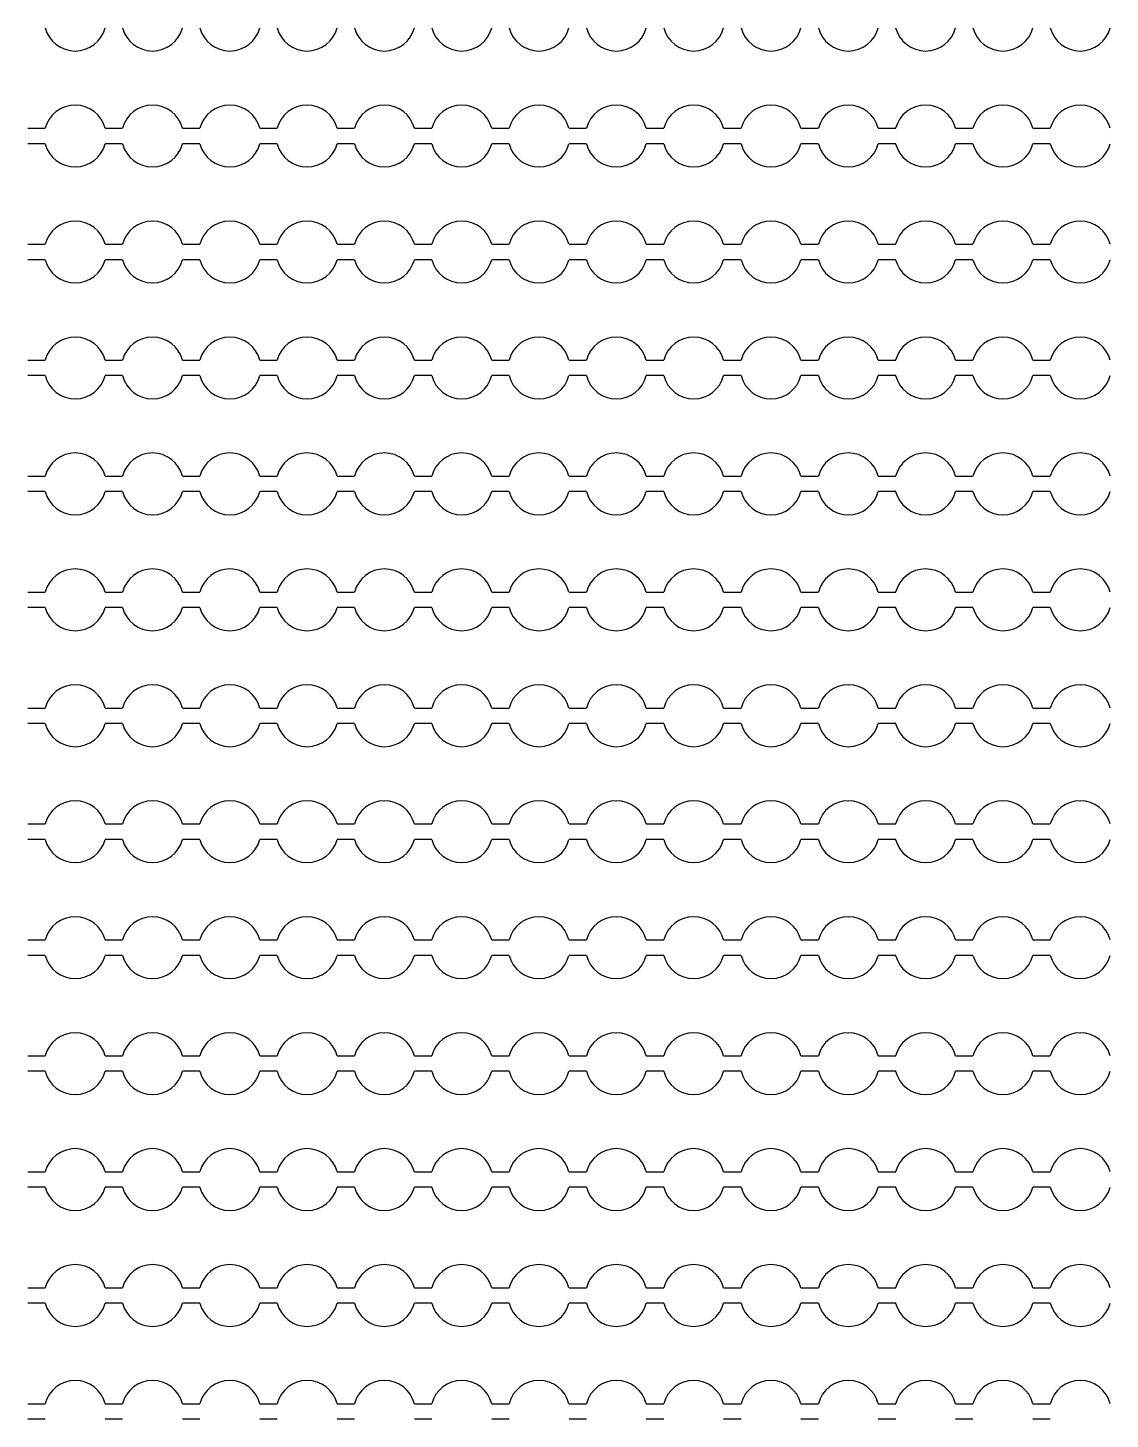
# Model space of a CAD drawing. Extents: x 4056 to 105656, y 4120 to 105720.
# Drawn here: x 30814 to 31514, y 32298 to 33198 of the extents above; entities that cross this region are included whole.
import ezdxf

# ---------------------------------------------------------------- set-up
doc = ezdxf.new("R2010")
doc.units = 13
doc.header["$MEASUREMENT"] = 0
doc.layers.add('Main Layer', color=7, linetype='Continuous', lineweight=0)

msp = doc.modelspace()

# ---------------------------------------------------------------- linework, layer by layer
for p, q in [((30813.87, 33132.98), (30825.14, 33132.98)), ((30863.87, 33132.98), (30875.14, 33132.98)), ((30913.87, 33132.98), (30925.14, 33132.98)), ((30963.87, 33132.98), (30975.14, 33132.98)), ((31013.87, 33132.98), (31025.14, 33132.98)), ((31063.87, 33132.98), (31075.14, 33132.98)), ((31113.87, 33132.98), (31125.14, 33132.98)), ((31163.87, 33132.98), (31175.14, 33132.98)), ((31213.87, 33132.98), (31225.14, 33132.98)), ((31263.87, 33132.98), (31275.14, 33132.98)), ((31313.87, 33132.98), (31325.14, 33132.98)), ((31363.87, 33132.98), (31375.14, 33132.98)), ((31413.87, 33132.98), (31425.14, 33132.98)), ((31463.87, 33132.98), (31475.14, 33132.98)), ((30825.14, 33122.98), (30813.87, 33122.98)), ((30875.14, 33122.98), (30863.87, 33122.98)), ((30925.14, 33122.98), (30913.87, 33122.98)), ((30975.14, 33122.98), (30963.87, 33122.98)), ((31025.14, 33122.98), (31013.87, 33122.98)), ((31075.14, 33122.98), (31063.87, 33122.98)), ((31125.14, 33122.98), (31113.87, 33122.98)), ((31175.14, 33122.98), (31163.87, 33122.98)), ((31225.14, 33122.98), (31213.87, 33122.98)), ((31275.14, 33122.98), (31263.87, 33122.98)), ((31325.14, 33122.98), (31313.87, 33122.98)), ((31375.14, 33122.98), (31363.87, 33122.98)), ((31425.14, 33122.98), (31413.87, 33122.98)), ((31475.14, 33122.98), (31463.87, 33122.98)), ((30813.87, 33057.98), (30825.14, 33057.98)), ((30863.87, 33057.98), (30875.14, 33057.98)), ((30913.87, 33057.98), (30925.14, 33057.98)), ((30963.87, 33057.98), (30975.14, 33057.98)), ((31013.87, 33057.98), (31025.14, 33057.98)), ((31063.87, 33057.98), (31075.14, 33057.98)), ((31113.87, 33057.98), (31125.14, 33057.98)), ((31163.87, 33057.98), (31175.14, 33057.98)), ((31213.87, 33057.98), (31225.14, 33057.98)), ((31263.87, 33057.98), (31275.14, 33057.98)), ((31313.87, 33057.98), (31325.14, 33057.98)), ((31363.87, 33057.98), (31375.14, 33057.98)), ((31413.87, 33057.98), (31425.14, 33057.98)), ((31463.87, 33057.98), (31475.14, 33057.98)), ((30825.14, 33047.98), (30813.87, 33047.98)), ((30875.14, 33047.98), (30863.87, 33047.98)), ((30925.14, 33047.98), (30913.87, 33047.98)), ((30975.14, 33047.98), (30963.87, 33047.98)), ((31025.14, 33047.98), (31013.87, 33047.98)), ((31075.14, 33047.98), (31063.87, 33047.98)), ((31125.14, 33047.98), (31113.87, 33047.98)), ((31175.14, 33047.98), (31163.87, 33047.98)), ((31225.14, 33047.98), (31213.87, 33047.98)), ((31275.14, 33047.98), (31263.87, 33047.98)), ((31325.14, 33047.98), (31313.87, 33047.98)), ((31375.14, 33047.98), (31363.87, 33047.98)), ((31425.14, 33047.98), (31413.87, 33047.98)), ((31475.14, 33047.98), (31463.87, 33047.98)), ((30813.87, 32982.98), (30825.14, 32982.98)), ((30863.87, 32982.98), (30875.14, 32982.98)), ((30913.87, 32982.98), (30925.14, 32982.98)), ((30963.87, 32982.98), (30975.14, 32982.98)), ((31013.87, 32982.98), (31025.14, 32982.98)), ((31063.87, 32982.98), (31075.14, 32982.98)), ((31113.87, 32982.98), (31125.14, 32982.98)), ((31163.87, 32982.98), (31175.14, 32982.98)), ((31213.87, 32982.98), (31225.14, 32982.98)), ((31263.87, 32982.98), (31275.14, 32982.98)), ((31313.87, 32982.98), (31325.14, 32982.98)), ((31363.87, 32982.98), (31375.14, 32982.98)), ((31413.87, 32982.98), (31425.14, 32982.98)), ((31463.87, 32982.98), (31475.14, 32982.98)), ((30825.14, 32972.98), (30813.87, 32972.98)), ((30875.14, 32972.98), (30863.87, 32972.98)), ((30925.14, 32972.98), (30913.87, 32972.98)), ((30975.14, 32972.98), (30963.87, 32972.98)), ((31025.14, 32972.98), (31013.87, 32972.98)), ((31075.14, 32972.98), (31063.87, 32972.98)), ((31125.14, 32972.98), (31113.87, 32972.98)), ((31175.14, 32972.98), (31163.87, 32972.98)), ((31225.14, 32972.98), (31213.87, 32972.98)), ((31275.14, 32972.98), (31263.87, 32972.98)), ((31325.14, 32972.98), (31313.87, 32972.98)), ((31375.14, 32972.98), (31363.87, 32972.98)), ((31425.14, 32972.98), (31413.87, 32972.98)), ((31475.14, 32972.98), (31463.87, 32972.98)), ((30813.87, 32907.98), (30825.14, 32907.98)), ((30863.87, 32907.98), (30875.14, 32907.98)), ((30913.87, 32907.98), (30925.14, 32907.98)), ((30963.87, 32907.98), (30975.14, 32907.98)), ((31013.87, 32907.98), (31025.14, 32907.98)), ((31063.87, 32907.98), (31075.14, 32907.98)), ((31113.87, 32907.98), (31125.14, 32907.98)), ((31163.87, 32907.98), (31175.14, 32907.98)), ((31213.87, 32907.98), (31225.14, 32907.98)), ((31263.87, 32907.98), (31275.14, 32907.98)), ((31313.87, 32907.98), (31325.14, 32907.98)), ((31363.87, 32907.98), (31375.14, 32907.98)), ((31413.87, 32907.98), (31425.14, 32907.98)), ((31463.87, 32907.98), (31475.14, 32907.98)), ((30825.14, 32897.98), (30813.87, 32897.98)), ((30875.14, 32897.98), (30863.87, 32897.98)), ((30925.14, 32897.98), (30913.87, 32897.98)), ((30975.14, 32897.98), (30963.87, 32897.98)), ((31025.14, 32897.98), (31013.87, 32897.98)), ((31075.14, 32897.98), (31063.87, 32897.98)), ((31125.14, 32897.98), (31113.87, 32897.98)), ((31175.14, 32897.98), (31163.87, 32897.98)), ((31225.14, 32897.98), (31213.87, 32897.98)), ((31275.14, 32897.98), (31263.87, 32897.98)), ((31325.14, 32897.98), (31313.87, 32897.98)), ((31375.14, 32897.98), (31363.87, 32897.98)), ((31425.14, 32897.98), (31413.87, 32897.98)), ((31475.14, 32897.98), (31463.87, 32897.98)), ((30813.87, 32832.98), (30825.14, 32832.98)), ((30863.87, 32832.98), (30875.14, 32832.98)), ((30913.87, 32832.98), (30925.14, 32832.98)), ((30963.87, 32832.98), (30975.14, 32832.98)), ((31013.87, 32832.98), (31025.14, 32832.98)), ((31063.87, 32832.98), (31075.14, 32832.98)), ((31113.87, 32832.98), (31125.14, 32832.98)), ((31163.87, 32832.98), (31175.14, 32832.98)), ((31213.87, 32832.98), (31225.14, 32832.98)), ((31263.87, 32832.98), (31275.14, 32832.98)), ((31313.87, 32832.98), (31325.14, 32832.98)), ((31363.87, 32832.98), (31375.14, 32832.98)), ((31413.87, 32832.98), (31425.14, 32832.98)), ((31463.87, 32832.98), (31475.14, 32832.98)), ((30825.14, 32822.98), (30813.87, 32822.98)), ((30875.14, 32822.98), (30863.87, 32822.98)), ((30925.14, 32822.98), (30913.87, 32822.98)), ((30975.14, 32822.98), (30963.87, 32822.98)), ((31025.14, 32822.98), (31013.87, 32822.98)), ((31075.14, 32822.98), (31063.87, 32822.98)), ((31125.14, 32822.98), (31113.87, 32822.98)), ((31175.14, 32822.98), (31163.87, 32822.98)), ((31225.14, 32822.98), (31213.87, 32822.98)), ((31275.14, 32822.98), (31263.87, 32822.98)), ((31325.14, 32822.98), (31313.87, 32822.98)), ((31375.14, 32822.98), (31363.87, 32822.98)), ((31425.14, 32822.98), (31413.87, 32822.98)), ((31475.14, 32822.98), (31463.87, 32822.98)), ((30813.87, 32757.98), (30825.14, 32757.98)), ((30863.87, 32757.98), (30875.14, 32757.98)), ((30913.87, 32757.98), (30925.14, 32757.98)), ((30963.87, 32757.98), (30975.14, 32757.98)), ((31013.87, 32757.98), (31025.14, 32757.98)), ((31063.87, 32757.98), (31075.14, 32757.98)), ((31113.87, 32757.98), (31125.14, 32757.98)), ((31163.87, 32757.98), (31175.14, 32757.98)), ((31213.87, 32757.98), (31225.14, 32757.98)), ((31263.87, 32757.98), (31275.14, 32757.98)), ((31313.87, 32757.98), (31325.14, 32757.98)), ((31363.87, 32757.98), (31375.14, 32757.98)), ((31413.87, 32757.98), (31425.14, 32757.98)), ((31463.87, 32757.98), (31475.14, 32757.98)), ((30825.14, 32747.98), (30813.87, 32747.98)), ((30875.14, 32747.98), (30863.87, 32747.98)), ((30925.14, 32747.98), (30913.87, 32747.98)), ((30975.14, 32747.98), (30963.87, 32747.98)), ((31025.14, 32747.98), (31013.87, 32747.98)), ((31075.14, 32747.98), (31063.87, 32747.98)), ((31125.14, 32747.98), (31113.87, 32747.98)), ((31175.14, 32747.98), (31163.87, 32747.98)), ((31225.14, 32747.98), (31213.87, 32747.98)), ((31275.14, 32747.98), (31263.87, 32747.98)), ((31325.14, 32747.98), (31313.87, 32747.98)), ((31375.14, 32747.98), (31363.87, 32747.98)), ((31425.14, 32747.98), (31413.87, 32747.98)), ((31475.14, 32747.98), (31463.87, 32747.98)), ((30813.87, 32682.98), (30825.14, 32682.98)), ((30863.87, 32682.98), (30875.14, 32682.98)), ((30913.87, 32682.98), (30925.14, 32682.98)), ((30963.87, 32682.98), (30975.14, 32682.98)), ((31013.87, 32682.98), (31025.14, 32682.98)), ((31063.87, 32682.98), (31075.14, 32682.98)), ((31113.87, 32682.98), (31125.14, 32682.98)), ((31163.87, 32682.98), (31175.14, 32682.98)), ((31213.87, 32682.98), (31225.14, 32682.98)), ((31263.87, 32682.98), (31275.14, 32682.98)), ((31313.87, 32682.98), (31325.14, 32682.98)), ((31363.87, 32682.98), (31375.14, 32682.98)), ((31413.87, 32682.98), (31425.14, 32682.98)), ((31463.87, 32682.98), (31475.14, 32682.98)), ((30825.14, 32672.98), (30813.87, 32672.98)), ((30875.14, 32672.98), (30863.87, 32672.98)), ((30925.14, 32672.98), (30913.87, 32672.98)), ((30975.14, 32672.98), (30963.87, 32672.98)), ((31025.14, 32672.98), (31013.87, 32672.98)), ((31075.14, 32672.98), (31063.87, 32672.98)), ((31125.14, 32672.98), (31113.87, 32672.98)), ((31175.14, 32672.98), (31163.87, 32672.98)), ((31225.14, 32672.98), (31213.87, 32672.98)), ((31275.14, 32672.98), (31263.87, 32672.98)), ((31325.14, 32672.98), (31313.87, 32672.98)), ((31375.14, 32672.98), (31363.87, 32672.98)), ((31425.14, 32672.98), (31413.87, 32672.98)), ((31475.14, 32672.98), (31463.87, 32672.98)), ((30813.87, 32607.98), (30825.14, 32607.98)), ((30863.87, 32607.98), (30875.14, 32607.98)), ((30913.87, 32607.98), (30925.14, 32607.98)), ((30963.87, 32607.98), (30975.14, 32607.98)), ((31013.87, 32607.98), (31025.14, 32607.98)), ((31063.87, 32607.98), (31075.14, 32607.98)), ((31113.87, 32607.98), (31125.14, 32607.98)), ((31163.87, 32607.98), (31175.14, 32607.98)), ((31213.87, 32607.98), (31225.14, 32607.98)), ((31263.87, 32607.98), (31275.14, 32607.98)), ((31313.87, 32607.98), (31325.14, 32607.98)), ((31363.87, 32607.98), (31375.14, 32607.98)), ((31413.87, 32607.98), (31425.14, 32607.98)), ((31463.87, 32607.98), (31475.14, 32607.98)), ((30825.14, 32597.98), (30813.87, 32597.98)), ((30875.14, 32597.98), (30863.87, 32597.98)), ((30925.14, 32597.98), (30913.87, 32597.98)), ((30975.14, 32597.98), (30963.87, 32597.98)), ((31025.14, 32597.98), (31013.87, 32597.98)), ((31075.14, 32597.98), (31063.87, 32597.98)), ((31125.14, 32597.98), (31113.87, 32597.98)), ((31175.14, 32597.98), (31163.87, 32597.98)), ((31225.14, 32597.98), (31213.87, 32597.98)), ((31275.14, 32597.98), (31263.87, 32597.98)), ((31325.14, 32597.98), (31313.87, 32597.98)), ((31375.14, 32597.98), (31363.87, 32597.98)), ((31425.14, 32597.98), (31413.87, 32597.98)), ((31475.14, 32597.98), (31463.87, 32597.98)), ((30813.87, 32532.98), (30825.14, 32532.98)), ((30863.87, 32532.98), (30875.14, 32532.98)), ((30913.87, 32532.98), (30925.14, 32532.98)), ((30963.87, 32532.98), (30975.14, 32532.98)), ((31013.87, 32532.98), (31025.14, 32532.98)), ((31063.87, 32532.98), (31075.14, 32532.98)), ((31113.87, 32532.98), (31125.14, 32532.98)), ((31163.87, 32532.98), (31175.14, 32532.98)), ((31213.87, 32532.98), (31225.14, 32532.98)), ((31263.87, 32532.98), (31275.14, 32532.98)), ((31313.87, 32532.98), (31325.14, 32532.98)), ((31363.87, 32532.98), (31375.14, 32532.98)), ((31413.87, 32532.98), (31425.14, 32532.98)), ((31463.87, 32532.98), (31475.14, 32532.98)), ((30825.14, 32522.98), (30813.87, 32522.98)), ((30875.14, 32522.98), (30863.87, 32522.98)), ((30925.14, 32522.98), (30913.87, 32522.98)), ((30975.14, 32522.98), (30963.87, 32522.98)), ((31025.14, 32522.98), (31013.87, 32522.98)), ((31075.14, 32522.98), (31063.87, 32522.98)), ((31125.14, 32522.98), (31113.87, 32522.98)), ((31175.14, 32522.98), (31163.87, 32522.98)), ((31225.14, 32522.98), (31213.87, 32522.98)), ((31275.14, 32522.98), (31263.87, 32522.98)), ((31325.14, 32522.98), (31313.87, 32522.98)), ((31375.14, 32522.98), (31363.87, 32522.98)), ((31425.14, 32522.98), (31413.87, 32522.98)), ((31475.14, 32522.98), (31463.87, 32522.98)), ((30813.87, 32457.98), (30825.14, 32457.98)), ((30863.87, 32457.98), (30875.14, 32457.98)), ((30913.87, 32457.98), (30925.14, 32457.98)), ((30963.87, 32457.98), (30975.14, 32457.98)), ((31013.87, 32457.98), (31025.14, 32457.98)), ((31063.87, 32457.98), (31075.14, 32457.98)), ((31113.87, 32457.98), (31125.14, 32457.98)), ((31163.87, 32457.98), (31175.14, 32457.98)), ((31213.87, 32457.98), (31225.14, 32457.98)), ((31263.87, 32457.98), (31275.14, 32457.98)), ((31313.87, 32457.98), (31325.14, 32457.98)), ((31363.87, 32457.98), (31375.14, 32457.98)), ((31413.87, 32457.98), (31425.14, 32457.98)), ((31463.87, 32457.98), (31475.14, 32457.98)), ((30825.14, 32447.98), (30813.87, 32447.98)), ((30875.14, 32447.98), (30863.87, 32447.98)), ((30925.14, 32447.98), (30913.87, 32447.98)), ((30975.14, 32447.98), (30963.87, 32447.98)), ((31025.14, 32447.98), (31013.87, 32447.98)), ((31075.14, 32447.98), (31063.87, 32447.98)), ((31125.14, 32447.98), (31113.87, 32447.98)), ((31175.14, 32447.98), (31163.87, 32447.98)), ((31225.14, 32447.98), (31213.87, 32447.98)), ((31275.14, 32447.98), (31263.87, 32447.98)), ((31325.14, 32447.98), (31313.87, 32447.98)), ((31375.14, 32447.98), (31363.87, 32447.98)), ((31425.14, 32447.98), (31413.87, 32447.98)), ((31475.14, 32447.98), (31463.87, 32447.98)), ((30813.87, 32382.98), (30825.14, 32382.98)), ((30863.87, 32382.98), (30875.14, 32382.98)), ((30913.87, 32382.98), (30925.14, 32382.98)), ((30963.87, 32382.98), (30975.14, 32382.98)), ((31013.87, 32382.98), (31025.14, 32382.98)), ((31063.87, 32382.98), (31075.14, 32382.98)), ((31113.87, 32382.98), (31125.14, 32382.98)), ((31163.87, 32382.98), (31175.14, 32382.98)), ((31213.87, 32382.98), (31225.14, 32382.98)), ((31263.87, 32382.98), (31275.14, 32382.98)), ((31313.87, 32382.98), (31325.14, 32382.98)), ((31363.87, 32382.98), (31375.14, 32382.98)), ((31413.87, 32382.98), (31425.14, 32382.98)), ((31463.87, 32382.98), (31475.14, 32382.98)), ((30825.14, 32372.98), (30813.87, 32372.98)), ((30875.14, 32372.98), (30863.87, 32372.98)), ((30925.14, 32372.98), (30913.87, 32372.98)), ((30975.14, 32372.98), (30963.87, 32372.98)), ((31025.14, 32372.98), (31013.87, 32372.98)), ((31075.14, 32372.98), (31063.87, 32372.98)), ((31125.14, 32372.98), (31113.87, 32372.98)), ((31175.14, 32372.98), (31163.87, 32372.98)), ((31225.14, 32372.98), (31213.87, 32372.98)), ((31275.14, 32372.98), (31263.87, 32372.98)), ((31325.14, 32372.98), (31313.87, 32372.98)), ((31375.14, 32372.98), (31363.87, 32372.98)), ((31425.14, 32372.98), (31413.87, 32372.98)), ((31475.14, 32372.98), (31463.87, 32372.98)), ((30813.87, 32307.98), (30825.14, 32307.98)), ((30863.87, 32307.98), (30875.14, 32307.98)), ((30913.87, 32307.98), (30925.14, 32307.98)), ((30963.87, 32307.98), (30975.14, 32307.98)), ((31013.87, 32307.98), (31025.14, 32307.98)), ((31063.87, 32307.98), (31075.14, 32307.98)), ((31113.87, 32307.98), (31125.14, 32307.98)), ((31163.87, 32307.98), (31175.14, 32307.98)), ((31213.87, 32307.98), (31225.14, 32307.98)), ((31263.87, 32307.98), (31275.14, 32307.98)), ((31313.87, 32307.98), (31325.14, 32307.98)), ((31363.87, 32307.98), (31375.14, 32307.98)), ((31413.87, 32307.98), (31425.14, 32307.98)), ((31463.87, 32307.98), (31475.14, 32307.98)), ((30825.14, 32297.98), (30813.87, 32297.98)), ((30875.14, 32297.98), (30863.87, 32297.98)), ((30925.14, 32297.98), (30913.87, 32297.98)), ((30975.14, 32297.98), (30963.87, 32297.98)), ((31025.14, 32297.98), (31013.87, 32297.98)), ((31075.14, 32297.98), (31063.87, 32297.98)), ((31125.14, 32297.98), (31113.87, 32297.98)), ((31175.14, 32297.98), (31163.87, 32297.98)), ((31225.14, 32297.98), (31213.87, 32297.98)), ((31275.14, 32297.98), (31263.87, 32297.98)), ((31325.14, 32297.98), (31313.87, 32297.98)), ((31375.14, 32297.98), (31363.87, 32297.98)), ((31425.14, 32297.98), (31413.87, 32297.98)), ((31475.14, 32297.98), (31463.87, 32297.98))]:
    msp.add_line(p, q)
for centre, start, end in [((30844.5, 33202.98), 194.47751, 345.52249), ((30894.5, 33202.98), 194.47751, 345.52249), ((30944.5, 33202.98), 194.47751, 345.52249), ((30994.5, 33202.98), 194.47751, 345.52249), ((31044.5, 33202.98), 194.47751, 345.52249), ((31094.5, 33202.98), 194.47751, 345.52249), ((31144.5, 33202.98), 194.47751, 345.52249), ((31194.5, 33202.98), 194.47751, 345.52249), ((31244.5, 33202.98), 194.47751, 345.52249), ((31294.5, 33202.98), 194.47751, 345.52249), ((31344.5, 33202.98), 194.47751, 345.52249), ((31394.5, 33202.98), 194.47751, 345.52249), ((31444.5, 33202.98), 194.47751, 345.52249), ((31494.5, 33202.98), 194.47751, 345.52249), ((30844.5, 33127.98), 14.47751, 165.52249), ((30894.5, 33127.98), 14.47751, 165.52249), ((30944.5, 33127.98), 14.47751, 165.52249), ((30994.5, 33127.98), 14.47751, 165.52249), ((31044.5, 33127.98), 14.47751, 165.52249), ((31094.5, 33127.98), 14.47751, 165.52249), ((31144.5, 33127.98), 14.47751, 165.52249), ((31194.5, 33127.98), 14.47751, 165.52249), ((31244.5, 33127.98), 14.47751, 165.52249), ((31294.5, 33127.98), 14.47751, 165.52249), ((31344.5, 33127.98), 14.47751, 165.52249), ((31394.5, 33127.98), 14.47751, 165.52249), ((31444.5, 33127.98), 14.47751, 165.52249), ((31494.5, 33127.98), 14.47751, 165.52249), ((30844.5, 33127.98), 194.47751, 345.52249), ((30894.5, 33127.98), 194.47751, 345.52249), ((30944.5, 33127.98), 194.47751, 345.52249), ((30994.5, 33127.98), 194.47751, 345.52249), ((31044.5, 33127.98), 194.47751, 345.52249), ((31094.5, 33127.98), 194.47751, 345.52249), ((31144.5, 33127.98), 194.47751, 345.52249), ((31194.5, 33127.98), 194.47751, 345.52249), ((31244.5, 33127.98), 194.47751, 345.52249), ((31294.5, 33127.98), 194.47751, 345.52249), ((31344.5, 33127.98), 194.47751, 345.52249), ((31394.5, 33127.98), 194.47751, 345.52249), ((31444.5, 33127.98), 194.47751, 345.52249), ((31494.5, 33127.98), 194.47751, 345.52249), ((30844.5, 33052.98), 14.47751, 165.52249), ((30894.5, 33052.98), 14.47751, 165.52249), ((30944.5, 33052.98), 14.47751, 165.52249), ((30994.5, 33052.98), 14.47751, 165.52249), ((31044.5, 33052.98), 14.47751, 165.52249), ((31094.5, 33052.98), 14.47751, 165.52249), ((31144.5, 33052.98), 14.47751, 165.52249), ((31194.5, 33052.98), 14.47751, 165.52249), ((31244.5, 33052.98), 14.47751, 165.52249), ((31294.5, 33052.98), 14.47751, 165.52249), ((31344.5, 33052.98), 14.47751, 165.52249), ((31394.5, 33052.98), 14.47751, 165.52249), ((31444.5, 33052.98), 14.47751, 165.52249), ((31494.5, 33052.98), 14.47751, 165.52249), ((30844.5, 33052.98), 194.47751, 345.52249), ((30894.5, 33052.98), 194.47751, 345.52249), ((30944.5, 33052.98), 194.47751, 345.52249), ((30994.5, 33052.98), 194.47751, 345.52249), ((31044.5, 33052.98), 194.47751, 345.52249), ((31094.5, 33052.98), 194.47751, 345.52249), ((31144.5, 33052.98), 194.47751, 345.52249), ((31194.5, 33052.98), 194.47751, 345.52249), ((31244.5, 33052.98), 194.47751, 345.52249), ((31294.5, 33052.98), 194.47751, 345.52249), ((31344.5, 33052.98), 194.47751, 345.52249), ((31394.5, 33052.98), 194.47751, 345.52249), ((31444.5, 33052.98), 194.47751, 345.52249), ((31494.5, 33052.98), 194.47751, 345.52249), ((30844.5, 32977.98), 14.47751, 165.52249), ((30894.5, 32977.98), 14.47751, 165.52249), ((30944.5, 32977.98), 14.47751, 165.52249), ((30994.5, 32977.98), 14.47751, 165.52249), ((31044.5, 32977.98), 14.47751, 165.52249), ((31094.5, 32977.98), 14.47751, 165.52249), ((31144.5, 32977.98), 14.47751, 165.52249), ((31194.5, 32977.98), 14.47751, 165.52249), ((31244.5, 32977.98), 14.47751, 165.52249), ((31294.5, 32977.98), 14.47751, 165.52249), ((31344.5, 32977.98), 14.47751, 165.52249), ((31394.5, 32977.98), 14.47751, 165.52249), ((31444.5, 32977.98), 14.47751, 165.52249), ((31494.5, 32977.98), 14.47751, 165.52249), ((30844.5, 32977.98), 194.47751, 345.52249), ((30894.5, 32977.98), 194.47751, 345.52249), ((30944.5, 32977.98), 194.47751, 345.52249), ((30994.5, 32977.98), 194.47751, 345.52249), ((31044.5, 32977.98), 194.47751, 345.52249), ((31094.5, 32977.98), 194.47751, 345.52249), ((31144.5, 32977.98), 194.47751, 345.52249), ((31194.5, 32977.98), 194.47751, 345.52249), ((31244.5, 32977.98), 194.47751, 345.52249), ((31294.5, 32977.98), 194.47751, 345.52249), ((31344.5, 32977.98), 194.47751, 345.52249), ((31394.5, 32977.98), 194.47751, 345.52249), ((31444.5, 32977.98), 194.47751, 345.52249), ((31494.5, 32977.98), 194.47751, 345.52249), ((30844.5, 32902.98), 14.47751, 165.52249), ((30894.5, 32902.98), 14.47751, 165.52249), ((30944.5, 32902.98), 14.47751, 165.52249), ((30994.5, 32902.98), 14.47751, 165.52249), ((31044.5, 32902.98), 14.47751, 165.52249), ((31094.5, 32902.98), 14.47751, 165.52249), ((31144.5, 32902.98), 14.47751, 165.52249), ((31194.5, 32902.98), 14.47751, 165.52249), ((31244.5, 32902.98), 14.47751, 165.52249), ((31294.5, 32902.98), 14.47751, 165.52249), ((31344.5, 32902.98), 14.47751, 165.52249), ((31394.5, 32902.98), 14.47751, 165.52249), ((31444.5, 32902.98), 14.47751, 165.52249), ((31494.5, 32902.98), 14.47751, 165.52249), ((30844.5, 32902.98), 194.47751, 345.52249), ((30894.5, 32902.98), 194.47751, 345.52249), ((30944.5, 32902.98), 194.47751, 345.52249), ((30994.5, 32902.98), 194.47751, 345.52249), ((31044.5, 32902.98), 194.47751, 345.52249), ((31094.5, 32902.98), 194.47751, 345.52249), ((31144.5, 32902.98), 194.47751, 345.52249), ((31194.5, 32902.98), 194.47751, 345.52249), ((31244.5, 32902.98), 194.47751, 345.52249), ((31294.5, 32902.98), 194.47751, 345.52249), ((31344.5, 32902.98), 194.47751, 345.52249), ((31394.5, 32902.98), 194.47751, 345.52249), ((31444.5, 32902.98), 194.47751, 345.52249), ((31494.5, 32902.98), 194.47751, 345.52249), ((30844.5, 32827.98), 14.47751, 165.52249), ((30894.5, 32827.98), 14.47751, 165.52249), ((30944.5, 32827.98), 14.47751, 165.52249), ((30994.5, 32827.98), 14.47751, 165.52249), ((31044.5, 32827.98), 14.47751, 165.52249), ((31094.5, 32827.98), 14.47751, 165.52249), ((31144.5, 32827.98), 14.47751, 165.52249), ((31194.5, 32827.98), 14.47751, 165.52249), ((31244.5, 32827.98), 14.47751, 165.52249), ((31294.5, 32827.98), 14.47751, 165.52249), ((31344.5, 32827.98), 14.47751, 165.52249), ((31394.5, 32827.98), 14.47751, 165.52249), ((31444.5, 32827.98), 14.47751, 165.52249), ((31494.5, 32827.98), 14.47751, 165.52249), ((30844.5, 32827.98), 194.47751, 345.52249), ((30894.5, 32827.98), 194.47751, 345.52249), ((30944.5, 32827.98), 194.47751, 345.52249), ((30994.5, 32827.98), 194.47751, 345.52249), ((31044.5, 32827.98), 194.47751, 345.52249), ((31094.5, 32827.98), 194.47751, 345.52249), ((31144.5, 32827.98), 194.47751, 345.52249), ((31194.5, 32827.98), 194.47751, 345.52249), ((31244.5, 32827.98), 194.47751, 345.52249), ((31294.5, 32827.98), 194.47751, 345.52249), ((31344.5, 32827.98), 194.47751, 345.52249), ((31394.5, 32827.98), 194.47751, 345.52249), ((31444.5, 32827.98), 194.47751, 345.52249), ((31494.5, 32827.98), 194.47751, 345.52249), ((30844.5, 32752.98), 14.47751, 165.52249), ((30894.5, 32752.98), 14.47751, 165.52249), ((30944.5, 32752.98), 14.47751, 165.52249), ((30994.5, 32752.98), 14.47751, 165.52249), ((31044.5, 32752.98), 14.47751, 165.52249), ((31094.5, 32752.98), 14.47751, 165.52249), ((31144.5, 32752.98), 14.47751, 165.52249), ((31194.5, 32752.98), 14.47751, 165.52249), ((31244.5, 32752.98), 14.47751, 165.52249), ((31294.5, 32752.98), 14.47751, 165.52249), ((31344.5, 32752.98), 14.47751, 165.52249), ((31394.5, 32752.98), 14.47751, 165.52249), ((31444.5, 32752.98), 14.47751, 165.52249), ((31494.5, 32752.98), 14.47751, 165.52249), ((30844.5, 32752.98), 194.47751, 345.52249), ((30894.5, 32752.98), 194.47751, 345.52249), ((30944.5, 32752.98), 194.47751, 345.52249), ((30994.5, 32752.98), 194.47751, 345.52249), ((31044.5, 32752.98), 194.47751, 345.52249), ((31094.5, 32752.98), 194.47751, 345.52249), ((31144.5, 32752.98), 194.47751, 345.52249), ((31194.5, 32752.98), 194.47751, 345.52249), ((31244.5, 32752.98), 194.47751, 345.52249), ((31294.5, 32752.98), 194.47751, 345.52249), ((31344.5, 32752.98), 194.47751, 345.52249), ((31394.5, 32752.98), 194.47751, 345.52249), ((31444.5, 32752.98), 194.47751, 345.52249), ((31494.5, 32752.98), 194.47751, 345.52249), ((30844.5, 32677.98), 14.47751, 165.52249), ((30894.5, 32677.98), 14.47751, 165.52249), ((30944.5, 32677.98), 14.47751, 165.52249), ((30994.5, 32677.98), 14.47751, 165.52249), ((31044.5, 32677.98), 14.47751, 165.52249), ((31094.5, 32677.98), 14.47751, 165.52249), ((31144.5, 32677.98), 14.47751, 165.52249), ((31194.5, 32677.98), 14.47751, 165.52249), ((31244.5, 32677.98), 14.47751, 165.52249), ((31294.5, 32677.98), 14.47751, 165.52249), ((31344.5, 32677.98), 14.47751, 165.52249), ((31394.5, 32677.98), 14.47751, 165.52249), ((31444.5, 32677.98), 14.47751, 165.52249), ((31494.5, 32677.98), 14.47751, 165.52249), ((30844.5, 32677.98), 194.47751, 345.52249), ((30894.5, 32677.98), 194.47751, 345.52249), ((30944.5, 32677.98), 194.47751, 345.52249), ((30994.5, 32677.98), 194.47751, 345.52249), ((31044.5, 32677.98), 194.47751, 345.52249), ((31094.5, 32677.98), 194.47751, 345.52249), ((31144.5, 32677.98), 194.47751, 345.52249), ((31194.5, 32677.98), 194.47751, 345.52249), ((31244.5, 32677.98), 194.47751, 345.52249), ((31294.5, 32677.98), 194.47751, 345.52249), ((31344.5, 32677.98), 194.47751, 345.52249), ((31394.5, 32677.98), 194.47751, 345.52249), ((31444.5, 32677.98), 194.47751, 345.52249), ((31494.5, 32677.98), 194.47751, 345.52249), ((30844.5, 32602.98), 14.47751, 165.52249), ((30894.5, 32602.98), 14.47751, 165.52249), ((30944.5, 32602.98), 14.47751, 165.52249), ((30994.5, 32602.98), 14.47751, 165.52249), ((31044.5, 32602.98), 14.47751, 165.52249), ((31094.5, 32602.98), 14.47751, 165.52249), ((31144.5, 32602.98), 14.47751, 165.52249), ((31194.5, 32602.98), 14.47751, 165.52249), ((31244.5, 32602.98), 14.47751, 165.52249), ((31294.5, 32602.98), 14.47751, 165.52249), ((31344.5, 32602.98), 14.47751, 165.52249), ((31394.5, 32602.98), 14.47751, 165.52249), ((31444.5, 32602.98), 14.47751, 165.52249), ((31494.5, 32602.98), 14.47751, 165.52249), ((30844.5, 32602.98), 194.47751, 345.52249), ((30894.5, 32602.98), 194.47751, 345.52249), ((30944.5, 32602.98), 194.47751, 345.52249), ((30994.5, 32602.98), 194.47751, 345.52249), ((31044.5, 32602.98), 194.47751, 345.52249), ((31094.5, 32602.98), 194.47751, 345.52249), ((31144.5, 32602.98), 194.47751, 345.52249), ((31194.5, 32602.98), 194.47751, 345.52249), ((31244.5, 32602.98), 194.47751, 345.52249), ((31294.5, 32602.98), 194.47751, 345.52249), ((31344.5, 32602.98), 194.47751, 345.52249), ((31394.5, 32602.98), 194.47751, 345.52249), ((31444.5, 32602.98), 194.47751, 345.52249), ((31494.5, 32602.98), 194.47751, 345.52249), ((30844.5, 32527.98), 14.47751, 165.52249), ((30894.5, 32527.98), 14.47751, 165.52249), ((30944.5, 32527.98), 14.47751, 165.52249), ((30994.5, 32527.98), 14.47751, 165.52249), ((31044.5, 32527.98), 14.47751, 165.52249), ((31094.5, 32527.98), 14.47751, 165.52249), ((31144.5, 32527.98), 14.47751, 165.52249), ((31194.5, 32527.98), 14.47751, 165.52249), ((31244.5, 32527.98), 14.47751, 165.52249), ((31294.5, 32527.98), 14.47751, 165.52249), ((31344.5, 32527.98), 14.47751, 165.52249), ((31394.5, 32527.98), 14.47751, 165.52249), ((31444.5, 32527.98), 14.47751, 165.52249), ((31494.5, 32527.98), 14.47751, 165.52249), ((30844.5, 32527.98), 194.47751, 345.52249), ((30894.5, 32527.98), 194.47751, 345.52249), ((30944.5, 32527.98), 194.47751, 345.52249), ((30994.5, 32527.98), 194.47751, 345.52249), ((31044.5, 32527.98), 194.47751, 345.52249), ((31094.5, 32527.98), 194.47751, 345.52249), ((31144.5, 32527.98), 194.47751, 345.52249), ((31194.5, 32527.98), 194.47751, 345.52249), ((31244.5, 32527.98), 194.47751, 345.52249), ((31294.5, 32527.98), 194.47751, 345.52249), ((31344.5, 32527.98), 194.47751, 345.52249), ((31394.5, 32527.98), 194.47751, 345.52249), ((31444.5, 32527.98), 194.47751, 345.52249), ((31494.5, 32527.98), 194.47751, 345.52249), ((30844.5, 32452.98), 14.47751, 165.52249), ((30894.5, 32452.98), 14.47751, 165.52249), ((30944.5, 32452.98), 14.47751, 165.52249), ((30994.5, 32452.98), 14.47751, 165.52249), ((31044.5, 32452.98), 14.47751, 165.52249), ((31094.5, 32452.98), 14.47751, 165.52249), ((31144.5, 32452.98), 14.47751, 165.52249), ((31194.5, 32452.98), 14.47751, 165.52249), ((31244.5, 32452.98), 14.47751, 165.52249), ((31294.5, 32452.98), 14.47751, 165.52249), ((31344.5, 32452.98), 14.47751, 165.52249), ((31394.5, 32452.98), 14.47751, 165.52249), ((31444.5, 32452.98), 14.47751, 165.52249), ((31494.5, 32452.98), 14.47751, 165.52249), ((30844.5, 32452.98), 194.47751, 345.52249), ((30894.5, 32452.98), 194.47751, 345.52249), ((30944.5, 32452.98), 194.47751, 345.52249), ((30994.5, 32452.98), 194.47751, 345.52249), ((31044.5, 32452.98), 194.47751, 345.52249), ((31094.5, 32452.98), 194.47751, 345.52249), ((31144.5, 32452.98), 194.47751, 345.52249), ((31194.5, 32452.98), 194.47751, 345.52249), ((31244.5, 32452.98), 194.47751, 345.52249), ((31294.5, 32452.98), 194.47751, 345.52249), ((31344.5, 32452.98), 194.47751, 345.52249), ((31394.5, 32452.98), 194.47751, 345.52249), ((31444.5, 32452.98), 194.47751, 345.52249), ((31494.5, 32452.98), 194.47751, 345.52249), ((30844.5, 32377.98), 14.47751, 165.52249), ((30894.5, 32377.98), 14.47751, 165.52249), ((30944.5, 32377.98), 14.47751, 165.52249), ((30994.5, 32377.98), 14.47751, 165.52249), ((31044.5, 32377.98), 14.47751, 165.52249), ((31094.5, 32377.98), 14.47751, 165.52249), ((31144.5, 32377.98), 14.47751, 165.52249), ((31194.5, 32377.98), 14.47751, 165.52249), ((31244.5, 32377.98), 14.47751, 165.52249), ((31294.5, 32377.98), 14.47751, 165.52249), ((31344.5, 32377.98), 14.47751, 165.52249), ((31394.5, 32377.98), 14.47751, 165.52249), ((31444.5, 32377.98), 14.47751, 165.52249), ((31494.5, 32377.98), 14.47751, 165.52249), ((30844.5, 32377.98), 194.47751, 345.52249), ((30894.5, 32377.98), 194.47751, 345.52249), ((30944.5, 32377.98), 194.47751, 345.52249), ((30994.5, 32377.98), 194.47751, 345.52249), ((31044.5, 32377.98), 194.47751, 345.52249), ((31094.5, 32377.98), 194.47751, 345.52249), ((31144.5, 32377.98), 194.47751, 345.52249), ((31194.5, 32377.98), 194.47751, 345.52249), ((31244.5, 32377.98), 194.47751, 345.52249), ((31294.5, 32377.98), 194.47751, 345.52249), ((31344.5, 32377.98), 194.47751, 345.52249), ((31394.5, 32377.98), 194.47751, 345.52249), ((31444.5, 32377.98), 194.47751, 345.52249), ((31494.5, 32377.98), 194.47751, 345.52249), ((30844.5, 32302.98), 14.47751, 165.52249), ((30894.5, 32302.98), 14.47751, 165.52249), ((30944.5, 32302.98), 14.47751, 165.52249), ((30994.5, 32302.98), 14.47751, 165.52249), ((31044.5, 32302.98), 14.47751, 165.52249), ((31094.5, 32302.98), 14.47751, 165.52249), ((31144.5, 32302.98), 14.47751, 165.52249), ((31194.5, 32302.98), 14.47751, 165.52249), ((31244.5, 32302.98), 14.47751, 165.52249), ((31294.5, 32302.98), 14.47751, 165.52249), ((31344.5, 32302.98), 14.47751, 165.52249), ((31394.5, 32302.98), 14.47751, 165.52249), ((31444.5, 32302.98), 14.47751, 165.52249), ((31494.5, 32302.98), 14.47751, 165.52249)]:
    msp.add_arc(centre, 20, start, end)
at = {"layer": 'Main Layer'}
msp.add_circle((54856, 54920.5), 50800, dxfattribs=at)

doc.saveas('drawing.dxf')
